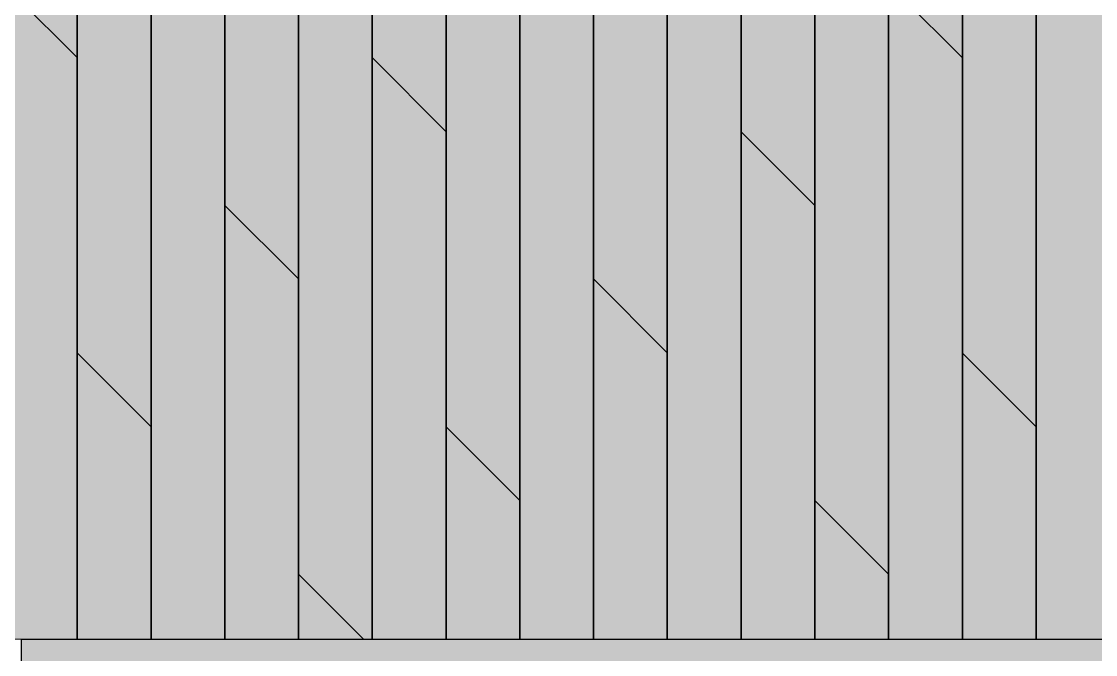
# Model space of a CAD drawing. Header units: millimetres. Extents: x -3567 to 83618, y -21481 to 19784.
# Drawn here: x 9750 to 10675, y -2063 to -1519 of the extents above; entities that cross this region are included whole.
import ezdxf

# ---------------------------------------------------------------- set-up
doc = ezdxf.new("R2010")
doc.units = ezdxf.units.MM
doc.header["$LTSCALE"] = 150
doc.layers.add('1625_East Villa$0$ad-Elevation 10', color=8, linetype='Continuous')
doc.layers.add('1625_East Villa$0$ad-Verandah', color=33, linetype='Continuous')
doc.layers.add('1625_East Villa$0$ad-Landscape', color=94, linetype='Continuous', lineweight=35)

# ---------------------------------------------------------------- blocks, each defined once
blk = doc.blocks.new('1625_East Villa$0$zw$959F')
at = {"transparency": 33554559}
h = blk.add_hatch(color=43, dxfattribs=at)
h.dxf.hatch_style = 1
h.paths.add_polyline_path([(1520, -8875), (0, -8875), (0, -13620), (-5920, -13620), (-5920, -15670), (1520, -15670)])
h = blk.add_hatch(dxfattribs=at)
h.set_pattern_fill('GRASS', color=74, angle=180)
h.set_pattern_definition([(270, (2430, -10400), (17.960512, -17.960512), [4.7625, -31.158524]), (225, (2430, -10400), (17.96051, -17.96051), [4.7625, -20.6375]), (315, (2430, -10400), (17.96051, 17.96051), [4.7625, -20.6375])])
h.paths.add_polyline_path([(2430, -16580), (-2370, -16580), (-2370, -15670), (1520, -15670), (1520, -10475), (2430, -10475)])
h = blk.add_hatch(color=256, dxfattribs=at)
h.dxf.hatch_style = 1
h.set_gradient(color1=(153, 204, 0), color2=(63, 127, 0), tint=1, name='INVSPHERICAL')
h.paths.add_polyline_path([(2430, -16580), (-2370, -16580), (-2370, -15670), (1520, -15670), (1520, -10475), (2430, -10475)])
at = {"layer": '1625_East Villa$0$ad-Landscape', "transparency": 33554687}
h = blk.add_hatch(dxfattribs=at)
h.set_pattern_fill('DOLMIT', color=44, scale=10, angle=90)
h.set_pattern_definition([(90, (-1096435.54, 661200.024), (-63.5, 5e-14), []), (135, (-1096435.54, 661200.02), (-126.999913, -126.999913), [89.80256, -179.605122])])
h.paths.add_polyline_path([(1520, -8875), (0, -8875), (0, -13620), (-5920, -13620), (-5920, -15670), (1520, -15670)])
at = {"layer": '1625_East Villa$0$ad-Elevation 10'}
blk.add_lwpolyline([(2430, -16580), (-2370, -16580), (-2370, -15670), (1520, -15670), (1520, -10475), (2430, -10475)], close=True, dxfattribs=at)
at = {"layer": '1625_East Villa$0$ad-Verandah', "lineweight": 9}
blk.add_lwpolyline([(1520, -8875), (0, -8875), (0, -13620), (-5920, -13620), (-5920, -15670), (1520, -15670)], close=True, dxfattribs=at)
blk = doc.blocks.new('1625_East Villa')
at = {"layer": '1625_East Villa$0$ad-Verandah'}
blk.add_blockref('1625_East Villa$0$zw$959F', (12120, 13620), dxfattribs=at)

msp = doc.modelspace()

# ---------------------------------------------------------------- block references
msp.add_blockref('1625_East Villa', (0, 0))

doc.saveas('drawing.dxf')
